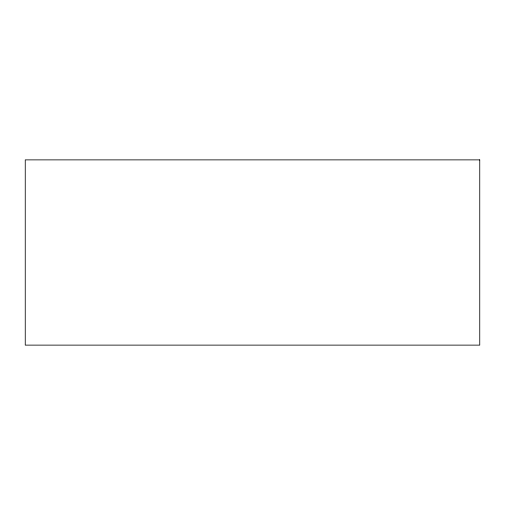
<?xml version="1.0" encoding="UTF-8"?>
<svg xmlns="http://www.w3.org/2000/svg" width="505" height="505" viewBox="0 0 505 505"><rect width="100%" height="100%" fill="white"/><g stroke="black" fill="none" stroke-linecap="round" stroke-linejoin="round"><path stroke-width="0.76" d="M479.75 159.877L25.25 159.877L25.25 345.123L479.75 345.123L479.75 159.877"/></g></svg>
